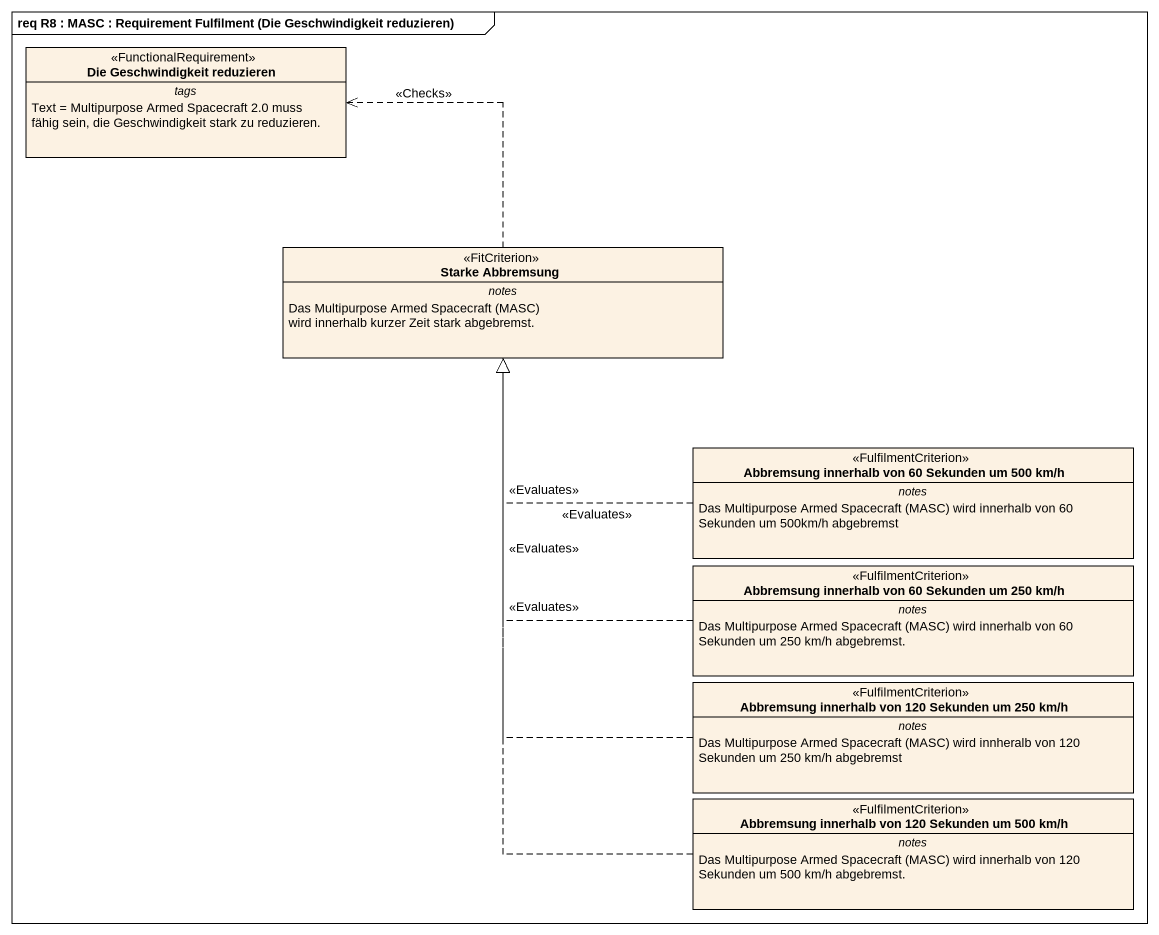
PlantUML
@startuml
mainframe req R8 : MASC : Requirement Fulfilment (Die Geschwindigkeit reduzieren)
hide circle
hide empty members
class "Die Geschwindigkeit reduzieren" as Die_Geschwindigkeit <<FunctionalRequirement>> {
  -- tags --
  Text = Multipurpose Armed Spacecraft 2.0 muss fähig sein, die Geschwindigkeit stark zu reduzieren.
}
class "Starke Abbremsung" as Starke_Abbremsung <<FitCriterion>> {
  -- notes --
  {field} Das Multipurpose Armed Spacecraft (MASC)
  wird innerhalb kurzer Zeit stark abgebremst.
}
class "Abbremsung innerhalb von 60 Sekunden um 500 km/h" as Abbremsung_innerhalb_von_60 <<FulfilmentCriterion>> {
  -- notes --
  {field} Das Multipurpose Armed Spacecraft (MASC) wird innerhalb von 60
  Sekunden um 500km/h abgebremst
}
class "Abbremsung innerhalb von 60 Sekunden um 250 km/h" as Abbremsung_innerhalb_von_60_2 <<FulfilmentCriterion>> {
  -- notes --
  {field} Das Multipurpose Armed Spacecraft (MASC) wird innerhalb von 60
  Sekunden um 250 km/h abgebremst.
}
class "Abbremsung innerhalb von 120 Sekunden um 250 km/h" as Abbremsung_innerhalb_von <<FulfilmentCriterion>> {
  -- notes --
  {field} Das Multipurpose Armed Spacecraft (MASC) wird innheralb von 120
  Sekunden um 250 km/h abgebremst
}
class "Abbremsung innerhalb von 120 Sekunden um 500 km/h" as Abbremsung_innerhalb_von_2 <<FulfilmentCriterion>> {
  -- notes --
  {field} Das Multipurpose Armed Spacecraft (MASC) wird innerhalb von 120
  Sekunden um 500 km/h abgebremst.
}
Starke_Abbremsung .up.> Die_Geschwindigkeit : <<Checks>>
Abbremsung_innerhalb_von_60 .left.|> Starke_Abbremsung : <<Evaluates>>
Abbremsung_innerhalb_von_60_2 .up.|> Starke_Abbremsung : <<Evaluates>>
Abbremsung_innerhalb_von .up.|> Starke_Abbremsung : <<Evaluates>>
Abbremsung_innerhalb_von_2 .up.|> Starke_Abbremsung : <<Evaluates>>
@enduml
